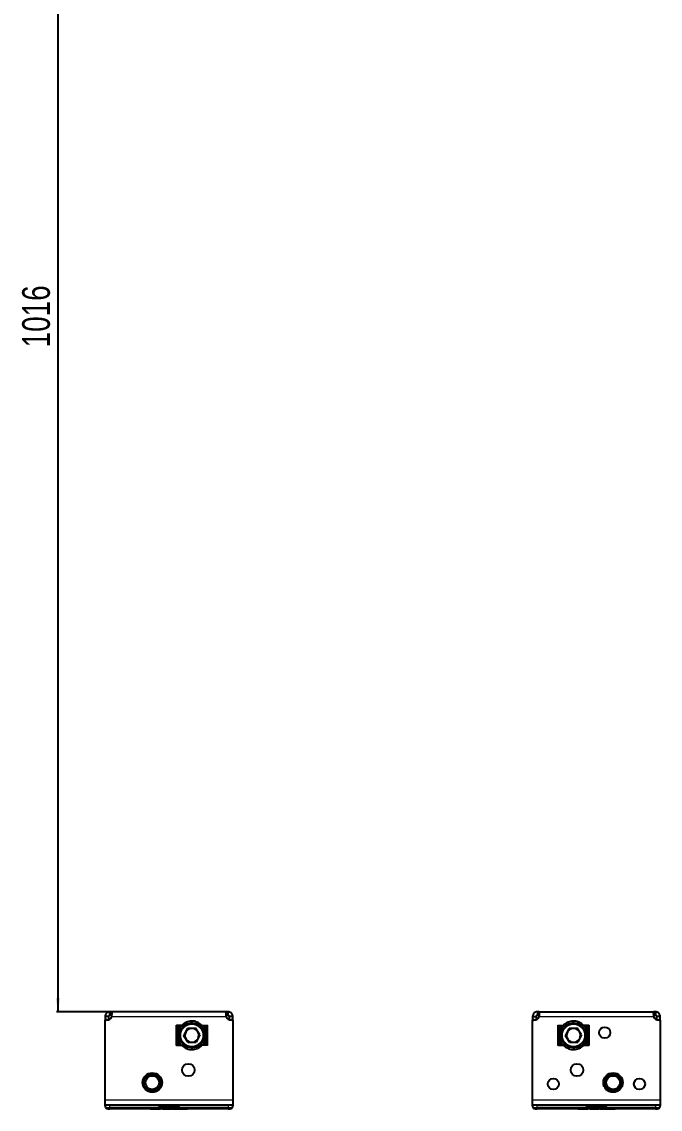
# Model space of a CAD drawing. Header units: millimetres. Extents: x 0 to 2227, y -1008 to 612.
# Drawn here: x 3 to 463, y -1008 to -225 of the extents above; entities that cross this region are included whole.
import ezdxf

# ---------------------------------------------------------------- set-up
doc = ezdxf.new("R2010")
doc.units = ezdxf.units.MM
doc.layers.add('FORMAT', color=7, linetype='Continuous')
doc.styles.add('SLDTEXTSTYLE0', font='TXT', dxfattribs={"width": 0.75})
doc.dimstyles.new('SLDDIMSTYLE0', dxfattribs={"dimtxt": 20, "dimasz": 10, "dimexe": 0, "dimexo": 0.0625, "dimgap": 5, "dimtad": 2, "dimdec": 1, "dimrnd": 1e-09, "dimzin": 12, "dimdsep": 46, "dimtxsty": 'SLDTEXTSTYLE0', "dimsah": 1, "dimcen": 0.09, "dimadec": 0, "dimazin": 3, "dimtfac": 1, "dimtofl": 0, "dimtmove": 0, "dimatfit": 3, "dimfxl": 0, "dimfrac": 2, "dimtolj": 1, "dimtzin": 12, "dimarcsym": 0})

# ---------------------------------------------------------------- blocks, each defined once
blk = doc.blocks.new('_D_6')
at = {"layer": 'FORMAT'}
for p, q in [((67.96, 77.96), (28.38, 77.96)), ((29.38, 77.96), (29.38, -938.04)), ((67.96, -938.04), (28.38, -938.04))]:
    blk.add_line(p, q, dxfattribs=at)
for points in [[(29.38, 77.96), (27.84, 67.96), (30.92, 67.96)], [(29.38, -938.04), (30.92, -928.04), (27.84, -928.04)]]:
    blk.add_solid(points, dxfattribs=at)
at = {"layer": 'FORMAT', "insert": (3.6, -459.59), "char_height": 20, "attachment_point": 1, "rotation": 90, "style": 'SLDTEXTSTYLE0'}
blk.add_mtext('1016', dxfattribs=at)

msp = doc.modelspace()

# ---------------------------------------------------------------- linework, layer by layer
at = {"color": 7, "linetype": 'Continuous', "lineweight": 25}
for p, q in [((66.89, -940.54), (66.89, -938.04)), ((67.97, -938.04), (66.89, -938.04)), ((150.8, -938.04), (67.97, -938.04)), ((67.97, -940.54), (67.97, -938.04)), ((150.8, -938.04), (150.8, -940.54)), ((151.89, -938.04), (150.8, -938.04)), ((151.89, -938.04), (151.89, -940.54)), ((374.89, -938.04), (374.89, -940.54)), ((375.97, -938.04), (374.89, -938.04)), ((375.97, -938.04), (458.8, -938.04)), ((375.97, -938.04), (375.97, -940.54)), ((458.8, -938.04), (458.8, -940.54)), ((459.89, -938.04), (458.8, -938.04)), ((459.89, -938.04), (459.89, -940.54)), ((65.89, -941.54), (63.39, -941.54)), ((63.39, -941.54), (63.39, -944.04)), ((63.39, -944.94), (63.39, -944.04)), ((63.39, -1001.54), (63.39, -944.94)), ((65.89, -941.54), (65.89, -943.82)), ((67.97, -940.54), (66.89, -940.54)), ((122.2, -946.83), (121.69, -945.69)), ((121.92, -945.59), (122.31, -946.78)), ((125.62, -946.04), (125.58, -944.79)), ((125.83, -944.79), (125.75, -946.04)), ((129.08, -946.63), (129.53, -945.46)), ((129.76, -945.55), (129.2, -946.67)), ((151.89, -940.54), (150.8, -940.54)), ((155.39, -941.54), (152.89, -941.54)), ((152.89, -943.82), (152.89, -941.54)), ((155.39, -944.04), (155.39, -941.54)), ((155.39, -944.04), (155.39, -944.94)), ((155.39, -944.94), (155.39, -1001.54)), ((371.39, -941.54), (373.89, -941.54)), ((371.39, -941.54), (371.39, -944.04)), ((371.39, -944.94), (371.39, -944.04)), ((371.39, -1001.54), (371.39, -944.94)), ((373.89, -941.54), (373.89, -943.82)), ((375.97, -940.54), (374.89, -940.54)), ((397.16, -946.85), (396.64, -945.71)), ((396.87, -945.61), (397.28, -946.8)), ((400.58, -946.04), (400.54, -944.8)), ((400.79, -944.79), (400.71, -946.04)), ((404.05, -946.61), (404.48, -945.44)), ((404.72, -945.53), (404.16, -946.66)), ((407.03, -948.46), (407.88, -947.55)), ((459.89, -940.54), (458.8, -940.54)), ((463.39, -941.54), (460.89, -941.54)), ((460.89, -943.82), (460.89, -941.54)), ((463.39, -944.04), (463.39, -941.54)), ((463.39, -944.04), (463.39, -944.94)), ((463.39, -944.94), (463.39, -1001.54)), ((114.89, -948.04), (114.54, -947.69)), ((114.89, -948.04), (114.89, -962.04)), ((118.4, -948.04), (114.89, -948.04)), ((115.24, -948.39), (114.89, -948.04)), ((115.64, -955.09), (116.89, -955.18)), ((116.89, -955.3), (115.64, -955.34)), ((117.47, -951.84), (116.3, -951.4)), ((116.4, -951.16), (117.52, -951.72)), ((117.8, -948.74), (116.64, -948.74)), ((116.64, -950.62), (116.64, -948.74)), ((119.34, -948.87), (118.43, -948.01)), ((118.54, -948.04), (118.46, -948.04)), ((118.6, -947.83), (119.42, -948.77)), ((118.89, -948.29), (118.89, -948.44)), ((119.47, -948.73), (118.89, -948.4)), ((119.46, -948.74), (119.2, -948.74)), ((120.12, -955.34), (122.74, -950.2)), ((123.27, -960.18), (120.12, -955.34)), ((128.51, -949.89), (122.74, -950.2)), ((131.65, -954.74), (128.51, -949.89)), ((131.65, -954.74), (129.03, -959.88)), ((132.06, -948.49), (132.92, -947.58)), ((133.1, -947.75), (132.15, -948.58)), ((133.37, -948.04), (136.89, -948.04)), ((135.14, -948.74), (133.97, -948.74)), ((134.1, -951.35), (135.24, -950.84)), ((135.34, -951.07), (134.15, -951.47)), ((134.88, -954.77), (136.13, -954.74)), ((136.14, -954.99), (134.88, -954.9)), ((135.14, -950.62), (135.14, -948.74)), ((136.89, -948.04), (136.54, -948.39)), ((137.24, -947.69), (136.89, -948.04)), ((136.89, -948.04), (136.89, -962.04)), ((389.54, -947.69), (389.89, -948.04)), ((389.89, -948.04), (393.4, -948.04)), ((389.89, -962.04), (389.89, -948.04)), ((389.89, -948.04), (390.24, -948.39)), ((390.64, -955.14), (391.89, -955.22)), ((391.89, -955.35), (390.64, -955.39)), ((392.46, -951.88), (391.29, -951.44)), ((391.38, -951.21), (392.5, -951.76)), ((391.64, -950.62), (391.64, -948.74)), ((392.8, -948.74), (391.64, -948.74)), ((394.31, -948.9), (393.4, -948.04)), ((393.57, -947.86), (394.4, -948.8)), ((393.89, -948.29), (393.89, -948.5)), ((394.46, -948.74), (394.14, -948.74)), ((395.12, -955.36), (397.73, -950.21)), ((398.28, -960.19), (395.12, -955.36)), ((403.49, -949.89), (397.73, -950.21)), ((406.65, -954.72), (403.49, -949.89)), ((406.65, -954.72), (404.04, -959.87)), ((408.06, -947.72), (407.12, -948.55)), ((411.89, -948.04), (408.37, -948.04)), ((410.14, -948.74), (408.97, -948.74)), ((409.08, -951.31), (410.22, -950.8)), ((410.32, -951.03), (409.13, -951.43)), ((409.88, -954.73), (411.13, -954.69)), ((411.14, -954.94), (409.88, -954.86)), ((410.14, -950.62), (410.14, -948.74)), ((411.54, -948.39), (411.89, -948.04)), ((411.89, -948.04), (412.24, -947.69)), ((411.89, -962.04), (411.89, -948.04)), ((114.89, -962.04), (114.54, -962.39)), ((115.24, -961.69), (114.89, -962.04)), ((114.89, -962.04), (118.4, -962.04)), ((116.44, -959.01), (117.63, -958.61)), ((117.68, -958.73), (116.54, -959.24)), ((116.64, -961.34), (116.64, -959.46)), ((116.64, -961.34), (117.8, -961.34)), ((118.67, -962.32), (119.62, -961.5)), ((119.71, -961.59), (118.85, -962.5)), ((123.27, -960.18), (129.03, -959.88)), ((132.3, -961.35), (132.89, -961.68)), ((132.31, -961.34), (132.57, -961.34)), ((133.17, -962.25), (132.35, -961.3)), ((132.43, -961.21), (133.34, -962.07)), ((132.89, -961.79), (132.89, -961.64)), ((133.31, -962.04), (133.24, -962.04)), ((136.89, -962.04), (133.37, -962.04)), ((133.97, -961.34), (135.14, -961.34)), ((135.38, -958.91), (134.25, -958.35)), ((134.3, -958.24), (135.47, -958.68)), ((135.14, -961.34), (135.14, -959.46)), ((136.89, -962.04), (136.54, -961.69)), ((137.24, -962.39), (136.89, -962.04)), ((389.54, -962.39), (389.89, -962.04)), ((389.89, -962.04), (393.4, -962.04)), ((391.45, -959.05), (392.64, -958.65)), ((392.69, -958.76), (391.56, -959.28)), ((391.64, -961.34), (391.64, -959.46)), ((391.64, -961.34), (392.8, -961.34)), ((393.71, -962.36), (394.65, -961.53)), ((394.74, -961.62), (393.89, -962.53)), ((398.28, -960.19), (404.04, -959.87)), ((404.61, -963.23), (405.13, -964.37)), ((407.31, -961.34), (407.63, -961.34)), ((408.2, -962.22), (407.38, -961.27)), ((407.46, -961.18), (408.38, -962.04)), ((407.89, -961.79), (407.89, -961.58)), ((408.37, -962.04), (411.89, -962.04)), ((408.97, -961.34), (410.14, -961.34)), ((410.39, -958.87), (409.27, -958.32)), ((409.31, -958.2), (410.48, -958.64)), ((410.14, -961.34), (410.14, -959.46)), ((411.54, -961.69), (411.89, -962.04)), ((411.89, -962.04), (412.24, -962.39)), ((122.01, -964.53), (122.57, -963.41)), ((122.69, -963.45), (122.24, -964.62)), ((125.94, -965.29), (126.03, -964.04)), ((126.15, -964.04), (126.19, -965.28)), ((129.86, -964.49), (129.46, -963.3)), ((129.57, -963.25), (130.09, -964.39)), ((397.06, -964.55), (397.61, -963.42)), ((397.73, -963.47), (397.29, -964.64)), ((400.99, -965.29), (401.07, -964.04)), ((401.19, -964.03), (401.23, -965.28)), ((404.9, -964.47), (404.5, -963.28)), ((63.39, -1005.04), (63.39, -1001.54)), ((155.39, -1001.54), (155.39, -1005.04)), ((371.39, -1005.04), (371.39, -1001.54)), ((463.39, -1001.54), (463.39, -1005.04)), ((63.39, -1005.24), (63.39, -1005.04)), ((63.39, -1005.04), (155.39, -1005.04)), ((63.84, -1006.93), (63.39, -1005.24)), ((65.29, -1008.04), (66.74, -1008.04)), ((66.28, -1005.24), (101.89, -1005.24)), ((152.04, -1008.04), (66.74, -1008.04)), ((95.96, -1008.24), (95.96, -1008.04)), ((101.64, -1008.24), (96.39, -1008.24)), ((101.89, -1005.04), (101.89, -1005.24)), ((101.89, -1005.24), (101.89, -1005.74)), ((102.07, -1008.24), (102.07, -1008.04)), ((102.39, -1006.24), (116.39, -1006.24)), ((103.31, -1008.24), (103.31, -1008.04)), ((103.56, -1008.24), (103.56, -1008.04)), ((104.7, -1008.24), (104.7, -1008.04)), ((107.53, -1008.24), (104.7, -1008.24)), ((111, -1008.26), (111, -1008.04)), ((111.81, -1008.24), (111.81, -1008.04)), ((113.3, -1008.24), (111.81, -1008.24)), ((113.3, -1008.24), (113.3, -1008.04)), ((115.97, -1008.24), (113.3, -1008.24)), ((115.97, -1008.24), (115.97, -1008.04)), ((117.1, -1008.24), (115.97, -1008.24)), ((116.89, -1005.04), (116.89, -1005.24)), ((116.89, -1005.74), (116.89, -1005.24)), ((116.89, -1005.24), (152.49, -1005.24)), ((117.1, -1008.24), (117.1, -1008.04)), ((117.16, -1008.24), (117.1, -1008.24)), ((122.81, -1008.24), (122.81, -1008.04)), ((152.04, -1008.04), (153.48, -1008.04)), ((155.39, -1005.24), (154.93, -1006.93)), ((155.39, -1005.04), (155.39, -1005.24)), ((371.39, -1005.24), (371.39, -1005.04)), ((371.39, -1005.04), (463.39, -1005.04)), ((371.84, -1006.93), (371.39, -1005.24)), ((373.29, -1008.04), (374.74, -1008.04)), ((374.28, -1005.24), (409.89, -1005.24)), ((460.04, -1008.04), (374.74, -1008.04)), ((403.96, -1008.24), (403.96, -1008.04)), ((409.64, -1008.24), (404.39, -1008.24)), ((409.89, -1005.04), (409.89, -1005.24)), ((409.89, -1005.24), (409.89, -1005.74)), ((410.07, -1008.24), (410.07, -1008.04)), ((410.39, -1006.24), (424.39, -1006.24)), ((411.31, -1008.24), (411.31, -1008.04)), ((411.56, -1008.24), (411.56, -1008.04)), ((412.7, -1008.24), (412.7, -1008.04)), ((415.53, -1008.24), (412.7, -1008.24)), ((419, -1008.26), (419, -1008.04)), ((419.81, -1008.24), (419.81, -1008.04)), ((421.3, -1008.24), (419.81, -1008.24)), ((421.3, -1008.24), (421.3, -1008.04)), ((423.97, -1008.24), (421.3, -1008.24)), ((423.97, -1008.24), (423.97, -1008.04)), ((425.1, -1008.24), (423.97, -1008.24)), ((424.89, -1005.04), (424.89, -1005.24)), ((424.89, -1005.74), (424.89, -1005.24)), ((424.89, -1005.24), (460.49, -1005.24)), ((425.1, -1008.24), (425.1, -1008.04)), ((425.16, -1008.24), (425.1, -1008.24)), ((430.81, -1008.24), (430.81, -1008.04)), ((460.04, -1008.04), (461.48, -1008.04)), ((463.39, -1005.24), (462.93, -1006.93)), ((463.39, -1005.04), (463.39, -1005.24))]:
    msp.add_line(p, q, dxfattribs=at)
at = {"color": 8, "linetype": 'Continuous', "lineweight": 18}
for p, q in [((63.39, -944.04), (63.95, -944.04)), ((68.22, -941.54), (150.55, -941.54)), ((154.83, -944.04), (155.39, -944.04)), ((371.39, -944.04), (371.95, -944.04)), ((376.22, -941.54), (458.55, -941.54)), ((462.83, -944.04), (463.39, -944.04)), ((114.54, -947.69), (118.74, -947.69)), ((114.54, -962.39), (114.54, -947.69)), ((118.09, -948.39), (115.24, -948.39)), ((115.24, -948.39), (115.24, -961.69)), ((132.82, -947.69), (137.24, -947.69)), ((136.54, -948.39), (133.69, -948.39)), ((136.54, -961.69), (136.54, -948.39)), ((137.24, -947.69), (137.24, -962.39)), ((389.54, -947.69), (393.74, -947.69)), ((389.54, -962.39), (389.54, -947.69)), ((393.09, -948.39), (390.24, -948.39)), ((390.24, -948.39), (390.24, -962.04)), ((407.75, -947.69), (412.24, -947.69)), ((411.54, -948.39), (408.69, -948.39)), ((411.54, -961.69), (411.54, -948.39)), ((412.24, -947.69), (412.24, -962.39)), ((118.96, -962.39), (114.54, -962.39)), ((115.24, -961.69), (118.09, -961.69)), ((137.24, -962.39), (133.03, -962.39)), ((133.69, -961.69), (136.54, -961.69)), ((394.02, -962.39), (389.54, -962.39)), ((412.24, -962.39), (408.03, -962.39)), ((408.69, -961.69), (411.54, -961.69)), ((63.39, -1001.54), (155.39, -1001.54)), ((371.39, -1001.54), (463.39, -1001.54)), ((66.28, -1005.24), (66.74, -1006.93)), ((66.74, -1006.93), (152.04, -1006.93)), ((66.74, -1006.93), (66.74, -1008.04)), ((96.39, -1008.24), (96.39, -1008.04)), ((101.64, -1008.24), (101.64, -1008.04)), ((102.39, -1005.74), (101.89, -1005.74)), ((102.39, -1005.04), (102.39, -1005.74)), ((102.39, -1005.74), (102.39, -1006.24)), ((102.39, -1005.74), (116.39, -1005.74)), ((107.53, -1008.24), (107.53, -1008.04)), ((109.89, -1008.24), (109.89, -1008.04)), ((116.39, -1005.74), (116.39, -1005.04)), ((116.39, -1005.74), (116.89, -1005.74)), ((116.39, -1005.74), (116.39, -1006.24)), ((120.7, -1008.24), (120.7, -1008.04)), ((152.04, -1006.93), (152.49, -1005.24)), ((152.04, -1008.04), (152.04, -1006.93)), ((374.28, -1005.24), (374.74, -1006.93)), ((374.74, -1006.93), (460.04, -1006.93)), ((374.74, -1006.93), (374.74, -1008.04)), ((404.39, -1008.24), (404.39, -1008.04)), ((409.64, -1008.24), (409.64, -1008.04)), ((410.39, -1005.74), (409.89, -1005.74)), ((410.39, -1005.04), (410.39, -1005.74)), ((410.39, -1005.74), (410.39, -1006.24)), ((410.39, -1005.74), (424.39, -1005.74)), ((415.53, -1008.24), (415.53, -1008.04)), ((417.89, -1008.24), (417.89, -1008.04)), ((424.39, -1005.74), (424.39, -1005.04)), ((424.39, -1005.74), (424.89, -1005.74)), ((424.39, -1005.74), (424.39, -1006.24)), ((428.7, -1008.24), (428.7, -1008.04)), ((460.04, -1006.93), (460.49, -1005.24)), ((460.04, -1008.04), (460.04, -1006.93))]:
    msp.add_line(p, q, dxfattribs=at)
at = {"color": 7, "linetype": 'Continuous', "lineweight": 25}
for centre, radius in [((125.89, -955.04), 9), ((400.89, -955.04), 9), ((423.39, -953.04), 4), ((123.39, -980.04), 4.5), ((403.39, -980.04), 4.5), ((97.39, -989.04), 7), ((97.39, -989.04), 6.5), ((97.39, -989.04), 6), ((97.39, -989.04), 4.93), ((386.39, -990.04), 4), ((429.39, -989.04), 7), ((429.39, -989.04), 6.5), ((429.39, -989.04), 6), ((429.39, -989.04), 4.93), ((448.39, -990.04), 4)]:
    msp.add_circle(centre, radius, dxfattribs=at)
at = {"color": 8, "linetype": 'Continuous', "lineweight": 18}
for centre, radius in [((125.89, -955.04), 8), ((400.89, -955.04), 8), ((97.39, -989.04), 6.25), ((429.39, -989.04), 6.25)]:
    msp.add_circle(centre, radius, dxfattribs=at)
at = {"color": 7, "linetype": 'Continuous', "lineweight": 25}
for centre, radius, start, end in [((64.39, -944.94), 1, 83.62063, 180), ((64.89, -940.47), 3.5, 263.62063, 342.17471), ((125.89, -955.04), 10.25, 114.18676, 135.29086), ((125.89, -955.04), 10.25, 91.68676, 112.79086), ((125.89, -955.04), 10.25, 69.18676, 90.29086), ((125.89, -955.04), 10.25, 46.68676, 67.79086), ((153.89, -940.47), 3.5, 197.82529, 276.37937), ((154.39, -944.94), 1, 360, 96.37937), ((372.39, -944.94), 1, 83.62063, 180), ((372.89, -940.47), 3.5, 263.62063, 342.17471), ((400.89, -955.04), 10.25, 114.45052, 135.55461), ((400.89, -955.04), 10.25, 91.95052, 113.05461), ((400.89, -955.04), 10.25, 69.45052, 90.55461), ((400.89, -955.04), 10.25, 46.95052, 68.05461), ((461.89, -940.47), 3.5, 197.82529, 276.37937), ((462.39, -944.94), 1, 360, 96.37937), ((125.89, -955.04), 10.25, 159.18676, 180.29086), ((125.89, -955.04), 10.25, 181.68676, 202.79086), ((125.89, -955.04), 10.25, 136.68676, 157.79086), ((125.89, -955.04), 5, 153.0175, 213.0175), ((125.89, -955.04), 5, 93.0175, 153.0175), ((125.89, -955.04), 5, 33.0175, 93.0175), ((125.89, -955.04), 5, 333.0175, 33.0175), ((125.89, -955.04), 10.25, 24.18676, 45.29086), ((125.89, -955.04), 10.25, 1.68676, 22.79086), ((125.89, -955.04), 10.25, 339.18676, 0.29086), ((400.89, -955.04), 10.25, 159.45052, 180.55461), ((400.89, -955.04), 10.25, 181.95052, 203.05461), ((400.89, -955.04), 10.25, 136.95052, 158.05461), ((400.89, -955.04), 5, 153.14553, 213.14553), ((400.89, -955.04), 5, 93.14553, 153.14553), ((400.89, -955.04), 5, 33.14553, 93.14553), ((400.89, -955.04), 5, 333.14553, 33.14553), ((400.89, -955.04), 10.25, 24.45052, 45.55461), ((400.89, -955.04), 10.25, 1.95052, 23.05461), ((400.89, -955.04), 10.25, 339.45052, 0.55461), ((125.89, -955.04), 10.25, 204.18676, 225.29086), ((125.89, -955.04), 10.25, 226.68676, 247.79086), ((125.89, -955.04), 5, 213.0175, 273.0175), ((125.89, -955.04), 5, 273.0175, 333.0175), ((125.89, -955.04), 10.25, 294.18676, 315.29086), ((125.89, -955.04), 10.25, 316.68676, 337.79086), ((400.89, -955.04), 10.25, 204.45052, 225.55461), ((400.89, -955.04), 10.25, 226.95052, 248.05461), ((400.89, -955.04), 5, 213.14553, 273.14553), ((400.89, -955.04), 5, 273.14553, 333.14553), ((400.89, -955.04), 10.25, 294.45052, 315.55461), ((400.89, -955.04), 10.25, 316.95052, 338.05461), ((125.89, -955.04), 10.25, 249.18676, 270.29086), ((125.89, -955.04), 10.25, 271.68676, 292.79086), ((400.89, -955.04), 10.25, 249.45052, 270.55461), ((400.89, -955.04), 10.25, 271.95052, 293.05461), ((65.29, -1006.54), 1.5, 195, 270), ((102.39, -1005.74), 0.5, 180, 270), ((116.39, -1005.74), 0.5, 270, 0), ((153.48, -1006.54), 1.5, 270, 345), ((373.29, -1006.54), 1.5, 195, 270), ((410.39, -1005.74), 0.5, 180, 270), ((424.39, -1005.74), 0.5, 270, 0), ((461.48, -1006.54), 1.5, 270, 345)]:
    msp.add_arc(centre, radius, start, end, dxfattribs=at)
at = {"color": 8, "linetype": 'Continuous', "lineweight": 18}
for centre, major_axis, start_param, end_param in [((66.84, -1006.54), (3, 0.38), 3.158333, 4.662092), ((151.93, -1006.54), (3, -0.38), 4.762686, 6.266445), ((374.84, -1006.54), (3, 0.38), 3.158333, 4.662092), ((459.93, -1006.54), (3, -0.38), 4.762686, 6.266445)]:
    msp.add_ellipse(centre, major_axis=major_axis, ratio=0.123038, start_param=start_param, end_param=end_param, dxfattribs=at)
at = {"color": 7, "linetype": 'Continuous', "lineweight": 25}
for centre, major_axis, start_param, end_param in [((63.39, -993.65), (3.1, -11.57), 6.030113, 6.216148), ((155.39, -993.65), (-3.1, -11.57), 0.067037, 0.253072), ((371.39, -993.65), (3.1, -11.57), 6.030113, 6.216148), ((463.39, -993.65), (-3.1, -11.57), 0.067037, 0.253072)]:
    msp.add_ellipse(centre, major_axis=major_axis, ratio=0.250563, start_param=start_param, end_param=end_param, dxfattribs=at)
for points, knots in [([(66.89, -938.04), (66.43, -938.09), (65.62, -938.18), (64.71, -938.75), (64.12, -939.35), (63.72, -939.98), (63.44, -940.72), (63.4, -941.26), (63.39, -941.54)], [0, 0, 0, 0, 0.254149, 0.448213, 0.574908, 0.708872, 0.850468, 1, 1, 1, 1]), ([(68.22, -941.54), (68.25, -941.24), (68.3, -940.69), (68.37, -939.79), (68.4, -938.91), (68.26, -938.18), (68.07, -938.09), (67.97, -938.04)], [0, 0, 0, 0, 0.16069, 0.3013121, 0.5219513, 0.7535732, 1, 1, 1, 1]), ([(150.8, -938.04), (150.75, -938.06), (150.65, -938.09), (150.5, -938.37), (150.4, -938.83), (150.38, -939.46), (150.4, -940.08), (150.46, -940.78), (150.52, -941.28), (150.55, -941.54)], [0, 0, 0, 0, 0.144067, 0.271276, 0.474907, 0.597997, 0.726338, 0.860245, 1, 1, 1, 1]), ([(155.39, -941.54), (155.36, -941.22), (155.31, -940.63), (154.92, -939.69), (154.2, -938.82), (153.11, -938.16), (152.3, -938.08), (151.89, -938.04)], [0, 0, 0, 0, 0.17084, 0.319217, 0.548103, 0.767822, 1, 1, 1, 1]), ([(374.89, -938.04), (374.43, -938.09), (373.62, -938.18), (372.71, -938.75), (372.12, -939.35), (371.72, -939.98), (371.44, -940.72), (371.4, -941.26), (371.39, -941.54)], [0, 0, 0, 0, 0.254149, 0.448213, 0.574908, 0.708872, 0.850468, 1, 1, 1, 1]), ([(376.22, -941.54), (376.25, -941.24), (376.3, -940.69), (376.37, -939.79), (376.4, -938.91), (376.26, -938.18), (376.07, -938.09), (375.97, -938.04)], [0, 0, 0, 0, 0.16069, 0.301312, 0.521951, 0.753573, 1, 1, 1, 1]), ([(458.8, -938.04), (458.75, -938.06), (458.65, -938.09), (458.5, -938.37), (458.4, -938.83), (458.38, -939.46), (458.4, -940.08), (458.46, -940.78), (458.52, -941.28), (458.55, -941.54)], [0, 0, 0, 0, 0.144067, 0.271276, 0.474907, 0.597997, 0.726338, 0.860245, 1, 1, 1, 1]), ([(463.39, -941.54), (463.36, -941.22), (463.31, -940.63), (462.92, -939.69), (462.2, -938.82), (461.11, -938.16), (460.3, -938.08), (459.89, -938.04)], [0, 0, 0, 0, 0.17084, 0.319217, 0.548103, 0.767822, 1, 1, 1, 1]), ([(66.89, -940.54), (66.76, -940.55), (66.55, -940.57), (66.28, -940.73), (66.1, -940.91), (65.98, -941.09), (65.9, -941.31), (65.89, -941.46), (65.89, -941.54)], [0, 0, 0, 0, 0.296302, 0.497469, 0.615497, 0.73607, 0.863114, 1, 1, 1, 1]), ([(121.69, -945.69), (121.72, -945.67), (121.78, -945.65), (121.86, -945.61), (121.9, -945.6), (121.92, -945.59)], [0, 0, 0, 0, 0.499981, 0.749988, 1, 1, 1, 1]), ([(125.58, -944.79), (125.63, -944.79), (125.69, -944.79), (125.77, -944.79), (125.81, -944.79), (125.83, -944.79)], [0, 0, 0, 0, 0.499981, 0.749988, 1, 1, 1, 1]), ([(129.53, -945.46), (129.57, -945.47), (129.63, -945.5), (129.7, -945.53), (129.74, -945.54), (129.76, -945.55)], [0, 0, 0, 0, 0.499981, 0.749988, 1, 1, 1, 1]), ([(152.89, -941.54), (152.88, -941.45), (152.87, -941.28), (152.77, -941.06), (152.66, -940.89), (152.53, -940.77), (152.39, -940.67), (152.16, -940.56), (152, -940.55), (151.89, -940.54)], [0, 0, 0, 0, 0.154359, 0.287283, 0.400435, 0.496544, 0.604314, 0.723151, 1, 1, 1, 1]), ([(374.89, -940.54), (374.76, -940.55), (374.55, -940.57), (374.28, -940.73), (374.1, -940.91), (373.98, -941.09), (373.9, -941.31), (373.89, -941.46), (373.89, -941.54)], [0, 0, 0, 0, 0.296302, 0.497469, 0.615497, 0.73607, 0.863114, 1, 1, 1, 1]), ([(396.64, -945.71), (396.68, -945.69), (396.74, -945.67), (396.81, -945.63), (396.85, -945.62), (396.87, -945.61)], [0, 0, 0, 0, 0.4999808, 0.7499881, 1, 1, 1, 1]), ([(400.54, -944.8), (400.58, -944.79), (400.64, -944.79), (400.72, -944.79), (400.77, -944.79), (400.79, -944.79)], [0, 0, 0, 0, 0.4999808, 0.7499881, 1, 1, 1, 1]), ([(404.48, -945.44), (404.52, -945.46), (404.58, -945.48), (404.66, -945.51), (404.7, -945.52), (404.72, -945.53)], [0, 0, 0, 0, 0.4999808, 0.7499881, 1, 1, 1, 1]), ([(407.88, -947.55), (407.91, -947.58), (407.96, -947.62), (408.02, -947.68), (408.05, -947.71), (408.06, -947.72)], [0, 0, 0, 0, 0.499981, 0.749988, 1, 1, 1, 1]), ([(460.89, -941.54), (460.88, -941.45), (460.87, -941.28), (460.77, -941.06), (460.66, -940.89), (460.53, -940.77), (460.39, -940.67), (460.16, -940.56), (460, -940.55), (459.89, -940.54)], [0, 0, 0, 0, 0.1543587, 0.2872828, 0.4004353, 0.4965437, 0.6043139, 0.7231511, 1, 1, 1, 1]), ([(115.64, -955.34), (115.64, -955.3), (115.64, -955.24), (115.64, -955.15), (115.64, -955.11), (115.64, -955.09)], [0, 0, 0, 0, 0.499981, 0.749988, 1, 1, 1, 1]), ([(116.3, -951.4), (116.32, -951.36), (116.34, -951.3), (116.37, -951.22), (116.39, -951.18), (116.4, -951.16)], [0, 0, 0, 0, 0.499981, 0.749988, 1, 1, 1, 1]), ([(118.43, -948.01), (118.46, -947.98), (118.5, -947.93), (118.56, -947.87), (118.59, -947.84), (118.6, -947.83)], [0, 0, 0, 0, 0.499981, 0.749988, 1, 1, 1, 1]), ([(132.92, -947.58), (132.95, -947.61), (132.99, -947.65), (133.05, -947.71), (133.08, -947.74), (133.1, -947.75)], [0, 0, 0, 0, 0.499981, 0.749988, 1, 1, 1, 1]), ([(135.24, -950.84), (135.25, -950.88), (135.28, -950.93), (135.31, -951.01), (135.33, -951.05), (135.34, -951.07)], [0, 0, 0, 0, 0.499981, 0.749988, 1, 1, 1, 1]), ([(136.13, -954.74), (136.13, -954.78), (136.13, -954.84), (136.14, -954.92), (136.14, -954.97), (136.14, -954.99)], [0, 0, 0, 0, 0.499981, 0.749988, 1, 1, 1, 1]), ([(390.64, -955.39), (390.64, -955.35), (390.64, -955.28), (390.64, -955.2), (390.64, -955.16), (390.64, -955.14)], [0, 0, 0, 0, 0.499981, 0.749988, 1, 1, 1, 1]), ([(391.29, -951.44), (391.3, -951.4), (391.32, -951.34), (391.36, -951.27), (391.37, -951.23), (391.38, -951.21)], [0, 0, 0, 0, 0.499981, 0.749988, 1, 1, 1, 1]), ([(393.4, -948.04), (393.42, -948.01), (393.47, -947.97), (393.52, -947.91), (393.55, -947.88), (393.57, -947.86)], [0, 0, 0, 0, 0.499981, 0.749988, 1, 1, 1, 1]), ([(410.22, -950.8), (410.23, -950.83), (410.26, -950.89), (410.29, -950.97), (410.31, -951.01), (410.32, -951.03)], [0, 0, 0, 0, 0.499981, 0.749988, 1, 1, 1, 1]), ([(411.13, -954.69), (411.13, -954.73), (411.13, -954.79), (411.13, -954.88), (411.14, -954.92), (411.14, -954.94)], [0, 0, 0, 0, 0.499981, 0.749988, 1, 1, 1, 1]), ([(116.54, -959.24), (116.52, -959.2), (116.49, -959.14), (116.46, -959.07), (116.44, -959.03), (116.44, -959.01)], [0, 0, 0, 0, 0.499981, 0.749988, 1, 1, 1, 1]), ([(118.85, -962.5), (118.82, -962.47), (118.78, -962.43), (118.72, -962.37), (118.69, -962.34), (118.67, -962.32)], [0, 0, 0, 0, 0.499981, 0.749988, 1, 1, 1, 1]), ([(133.34, -962.07), (133.32, -962.1), (133.27, -962.15), (133.21, -962.21), (133.19, -962.24), (133.17, -962.25)], [0, 0, 0, 0, 0.499981, 0.749988, 1, 1, 1, 1]), ([(135.47, -958.68), (135.45, -958.72), (135.43, -958.78), (135.4, -958.86), (135.38, -958.89), (135.38, -958.91)], [0, 0, 0, 0, 0.499981, 0.749988, 1, 1, 1, 1]), ([(391.56, -959.28), (391.54, -959.24), (391.51, -959.19), (391.48, -959.11), (391.46, -959.07), (391.45, -959.05)], [0, 0, 0, 0, 0.4999808, 0.7499881, 1, 1, 1, 1]), ([(393.89, -962.53), (393.86, -962.5), (393.81, -962.46), (393.75, -962.4), (393.72, -962.37), (393.71, -962.36)], [0, 0, 0, 0, 0.499981, 0.749988, 1, 1, 1, 1]), ([(408.38, -962.04), (408.35, -962.07), (408.3, -962.11), (408.25, -962.17), (408.22, -962.2), (408.2, -962.22)], [0, 0, 0, 0, 0.499981, 0.749988, 1, 1, 1, 1]), ([(410.48, -958.64), (410.47, -958.68), (410.45, -958.73), (410.42, -958.81), (410.4, -958.85), (410.39, -958.87)], [0, 0, 0, 0, 0.4999808, 0.7499881, 1, 1, 1, 1]), ([(122.24, -964.62), (122.2, -964.61), (122.15, -964.58), (122.07, -964.55), (122.03, -964.54), (122.01, -964.53)], [0, 0, 0, 0, 0.499981, 0.749988, 1, 1, 1, 1]), ([(126.19, -965.28), (126.15, -965.29), (126.08, -965.29), (126, -965.29), (125.96, -965.29), (125.94, -965.29)], [0, 0, 0, 0, 0.499981, 0.749988, 1, 1, 1, 1]), ([(130.09, -964.39), (130.05, -964.41), (129.99, -964.43), (129.91, -964.46), (129.88, -964.48), (129.86, -964.49)], [0, 0, 0, 0, 0.499981, 0.749988, 1, 1, 1, 1]), ([(397.29, -964.64), (397.25, -964.62), (397.19, -964.6), (397.11, -964.57), (397.07, -964.55), (397.06, -964.55)], [0, 0, 0, 0, 0.499981, 0.749988, 1, 1, 1, 1]), ([(401.23, -965.28), (401.19, -965.28), (401.13, -965.29), (401.05, -965.29), (401.01, -965.29), (400.99, -965.29)], [0, 0, 0, 0, 0.499981, 0.749988, 1, 1, 1, 1]), ([(405.13, -964.37), (405.09, -964.39), (405.03, -964.41), (404.96, -964.45), (404.92, -964.46), (404.9, -964.47)], [0, 0, 0, 0, 0.499981, 0.749988, 1, 1, 1, 1]), ([(96.39, -1008.24), (96.33, -1008.24), (96.2, -1008.24), (96.06, -1008.24), (95.97, -1008.24), (95.96, -1008.24), (95.96, -1008.24)], [0, 0, 0, 0, 0.2813032, 0.555629, 0.7738783, 1, 1, 1, 1]), ([(102.07, -1008.24), (102.06, -1008.24), (102.05, -1008.24), (101.93, -1008.24), (101.79, -1008.24), (101.69, -1008.24), (101.64, -1008.24)], [0, 0, 0, 0, 0.285248, 0.560563, 0.777151, 1, 1, 1, 1]), ([(103.31, -1008.24), (103.26, -1008.24), (103.15, -1008.24), (102.85, -1008.24), (102.56, -1008.24), (102.36, -1008.24), (102.29, -1008.24)], [0, 0, 0, 0, 0.255277, 0.538303, 0.854078, 1, 1, 1, 1]), ([(103.13, -1008.24), (103.02, -1008.24), (102.77, -1008.24), (102.47, -1008.24), (102.29, -1008.24), (102.29, -1008.24)], [0, 0, 0, 0, 0.466249, 0.997338, 1, 1, 1, 1]), ([(109.89, -1008.24), (109.74, -1008.24), (109.38, -1008.24), (108.58, -1008.24), (107.94, -1008.24), (107.53, -1008.24)], [0, 0, 0, 0, 0.216742, 0.489643, 1, 1, 1, 1]), ([(110.98, -1008.24), (110.99, -1008.24), (111.02, -1008.24), (110.86, -1008.24), (110.49, -1008.24), (110.1, -1008.24), (109.89, -1008.24)], [0, 0, 0, 0, 0.061615, 0.333035, 0.637399, 1, 1, 1, 1]), ([(120.7, -1008.24), (120.2, -1008.24), (119.27, -1008.24), (118.07, -1008.24), (117.35, -1008.24), (117.17, -1008.24), (117.16, -1008.24)], [0, 0, 0, 0, 0.3819835, 0.7133523, 0.984017, 1, 1, 1, 1]), ([(122.81, -1008.24), (122.44, -1008.24), (121.75, -1008.24), (121.04, -1008.24), (120.7, -1008.24)], [0, 0, 0, 0, 0.5368, 1, 1, 1, 1]), ([(404.39, -1008.24), (404.33, -1008.24), (404.2, -1008.24), (404.06, -1008.24), (403.97, -1008.24), (403.96, -1008.24), (403.96, -1008.24)], [0, 0, 0, 0, 0.281303, 0.555629, 0.773878, 1, 1, 1, 1]), ([(410.07, -1008.24), (410.06, -1008.24), (410.05, -1008.24), (409.93, -1008.24), (409.79, -1008.24), (409.69, -1008.24), (409.64, -1008.24)], [0, 0, 0, 0, 0.285248, 0.560563, 0.777151, 1, 1, 1, 1]), ([(411.31, -1008.24), (411.26, -1008.24), (411.15, -1008.24), (410.85, -1008.24), (410.56, -1008.24), (410.36, -1008.24), (410.29, -1008.24)], [0, 0, 0, 0, 0.255277, 0.538303, 0.854078, 1, 1, 1, 1]), ([(411.13, -1008.24), (411.02, -1008.24), (410.77, -1008.24), (410.47, -1008.24), (410.29, -1008.24), (410.29, -1008.24)], [0, 0, 0, 0, 0.466249, 0.997338, 1, 1, 1, 1]), ([(417.89, -1008.24), (417.74, -1008.24), (417.38, -1008.24), (416.58, -1008.24), (415.94, -1008.24), (415.53, -1008.24)], [0, 0, 0, 0, 0.216742, 0.489643, 1, 1, 1, 1]), ([(418.98, -1008.24), (418.99, -1008.24), (419.02, -1008.24), (418.86, -1008.24), (418.49, -1008.24), (418.1, -1008.24), (417.89, -1008.24)], [0, 0, 0, 0, 0.061615, 0.333035, 0.637399, 1, 1, 1, 1]), ([(428.7, -1008.24), (428.2, -1008.24), (427.27, -1008.24), (426.07, -1008.24), (425.35, -1008.24), (425.17, -1008.24), (425.16, -1008.24)], [0, 0, 0, 0, 0.3819835, 0.7133523, 0.984017, 1, 1, 1, 1]), ([(430.81, -1008.24), (430.44, -1008.24), (429.75, -1008.24), (429.04, -1008.24), (428.7, -1008.24)], [0, 0, 0, 0, 0.5368, 1, 1, 1, 1])]:
    msp.add_open_spline(points, degree=3, knots=knots, dxfattribs=at)
at = {"color": 8, "linetype": 'Continuous', "lineweight": 18}
for points, knots in [([(393.73, -948.36), (393.75, -948.35), (393.78, -948.34), (393.83, -948.32), (393.86, -948.3), (393.88, -948.29), (393.88, -948.29), (393.89, -948.29)], [0, 0, 0, 0, 0.166986, 0.400819, 0.616896, 0.816203, 1, 1, 1, 1]), ([(407.89, -961.79), (407.89, -961.79), (407.89, -961.79), (407.91, -961.78), (407.94, -961.76), (407.99, -961.74), (408.03, -961.73), (408.04, -961.72)], [0, 0, 0, 0, 0.183797, 0.383104, 0.599181, 0.833014, 1, 1, 1, 1])]:
    msp.add_open_spline(points, degree=3, knots=knots, dxfattribs=at)

# ---------------------------------------------------------------- dimensions: what is measured, and where the dimension line sits
at = {"layer": 'FORMAT'}
dim = msp.add_linear_dim(base=(29.38, -938.04), p1=(67.97, 77.96), p2=(67.97, -938.04), angle=90, dimstyle='SLDDIMSTYLE0', dxfattribs=at)
dim.commit()
dim.dimension.update_dxf_attribs({"geometry": '_D_6', "text_midpoint": (29.38, -430.04), "dimtype": 160})

doc.saveas('drawing.dxf')
